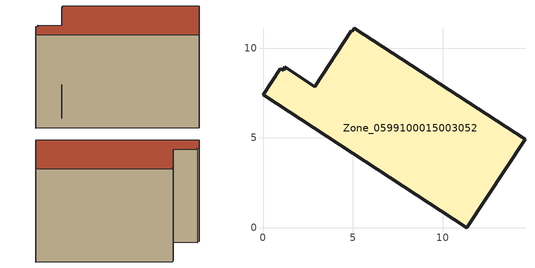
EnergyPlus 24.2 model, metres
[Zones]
Zone_0599100015003052
 floor ground (C_G): 2.87,7.86 4.91,10.97 4.97,10.93 5.08,11.11 14.58,4.92 11.35,0 0,7.39 0.96,8.86 1.14,8.77 1.21,8.95 z0.88
 wall outside (C_F): 11.35,0 14.58,4.92 5.08,11.11 4.97,10.93 4.91,10.97 2.87,7.86 1.21,8.95 1.14,8.77 0.96,8.86 0,7.39 11.35,0 z0.88:9.3
 roof outside (C_R): 4.91,10.97 2.87,7.86 1.21,8.95 1.14,8.77 0.96,8.86 0,7.39 11.35,0 14.58,4.92 5.08,11.11 4.97,10.93 z9.3
[BUILDING]
Pand.0599100015003052: North Axis=0; Terrain=City; Loads Convergence Tolerance Value=0.04; Temperature Convergence Tolerance Value=0.4; Solar Distribution=FullExterior; Maximum Number of Warmup Days=25; Minimum Number of Warmup Days=1
[Site:Location]
Rotterdam.The.Hague.AP_ZH_NLD Design_Conditions: Latitude=51.96; Longitude=4.45; Time Zone=1; Elevation=-4.5
[SITE:GROUNDTEMPERATURE:BUILDINGSURFACE]
18, 18, 18, 18, 18, 18, 18, 18, 18, 18, 18, 18
[MATERIAL] Thermal Absorptance=0.9; Solar Absorptance=0.7; Visible Absorptance=0.7
Name | Roughness | Thickness | Conductivity | Density | Specific Heat
G.TI.1975-1991 | MediumSmooth | 0.15 | 0.288461 | 540 | 1210
F.TI.1975-1991 | Rough | 0.3 | 0.230769 | 1920 | 840
R.TI.1975-1991 | MediumRough | 0.2 | 0.153846 | 1500 | 1000
[CONSTRUCTION]
C_G: G.TI.1975-1991
C_F: F.TI.1975-1991
C_R: R.TI.1975-1991
[ZONE]
Zone_0599100015003052: Type=1; Multiplier=1; Ceiling Height=Autocalculate; Volume=Autocalculate; Floor Area=autocalculate; Part of Total Floor Area=Yes
[ZONEINFILTRATION:DESIGNFLOWRATE]
Infil_Zone_0599100015003052: Zone or ZoneList or Space or SpaceList=Zone_0599100015003052; Schedule=AlwaysOn; Design Flow Rate Calculation Method=Flow/Area; Flow Rate per Floor Area=0.003; Constant Term Coefficient=1; Temperature Term Coefficient=0; Velocity Term Coefficient=0; Velocity Squared Term Coefficient=0
[HVACTEMPLATE:ZONE:IDEALLOADSAIRSYSTEM]
Zone_0599100015003052: Maximum Heating Supply Air Temperature=50; Minimum Cooling Supply Air Temperature=13; Maximum Heating Supply Air Humidity Ratio=0.0156; Minimum Cooling Supply Air Humidity Ratio=0.0077; Heating Limit=NoLimit; Cooling Limit=NoLimit; Dehumidification Control Type=ConstantSensibleHeatRatio; Cooling Sensible Heat Ratio=0.7; Dehumidification Setpoint=60; Humidification Control Type=None; Humidification Setpoint=30; Outdoor Air Method=None; Outdoor Air Flow Rate per Person=0.00944; Outdoor Air Flow Rate per Zone Floor Area=0; Outdoor Air Flow Rate per Zone=0; Demand Controlled Ventilation Type=None; Outdoor Air Economizer Type=NoEconomizer; Heat Recovery Type=None; Sensible Heat Recovery Effectiveness=0.7; Latent Heat Recovery Effectiveness=0.65
[ZONECONTROL:THERMOSTAT]
ThermostatControl_Zone_0599100015003052: Zone or ZoneList=Zone_0599100015003052; Control Type Schedule=DualSetpointControlType; Control 1=Thermostat_Zone_0599100015003052; Temperature Difference Between Cutout And Setpoint=0
[THERMOSTATSETPOINT:DUALSETPOINT]
Thermostat_Zone_0599100015003052: Heating Setpoint Temperature Schedule=HeatingSetpoint_Zone_0599100015003052; Cooling Setpoint Temperature Schedule=CoolingSetpoint_Zone_0599100015003052
[SCHEDULE:COMPACT]
HeatingSetpoint_Zone_0599100015003052: Through: 12/31, For: AllDays, Until: 24:00, 21
CoolingSetpoint_Zone_0599100015003052: Through: 12/31, For: AllDays, Until: 24:00, 24
DualSetpointControlType: Through: 12/31, For: AllDays, Until: 24:00, 4
AlwaysOn: Through: 12/31, For: AllDays, Until: 24:00, 1
